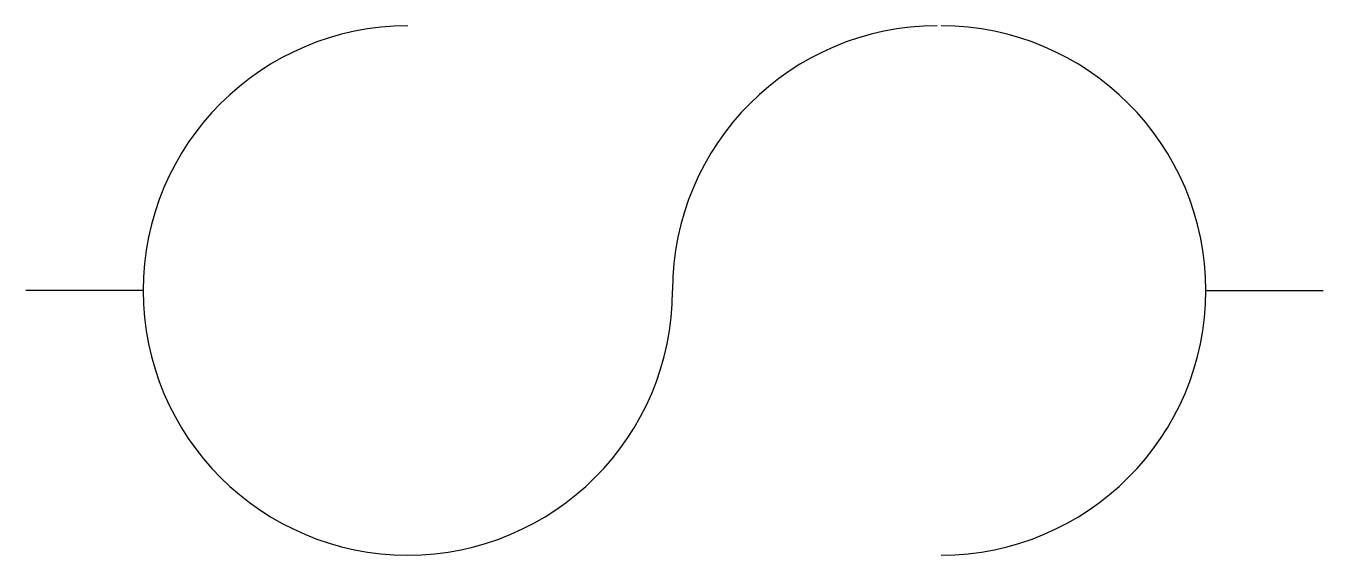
# Model space of a CAD drawing. Header units: inches. Extents: x 165.07 to 169.19, y -327.25 to -325.57.
import ezdxf

# ---------------------------------------------------------------- set-up
doc = ezdxf.new("R2010")
doc.units = ezdxf.units.IN
doc.header["$MEASUREMENT"] = 0
doc.layers.add('E201-Electrical-2nd-floor', color=4, linetype='Continuous', lineweight=9)

msp = doc.modelspace()

# ---------------------------------------------------------------- linework, layer by layer
at = {"layer": 'E201-Electrical-2nd-floor', "lineweight": -3}
for p, q in [((165.4456, -326.4079), (165.0739, -326.4079)), ((168.8165, -326.4079), (169.1883, -326.4079))]:
    msp.add_line(p, q, dxfattribs=at)
for centre, start, end in [((166.2852, -326.4079), 90, 360), ((167.9645, -326.4079), 90, 180), ((167.9768, -326.4079), 270, 90)]:
    msp.add_arc(centre, 0.8396, start, end, dxfattribs=at)

doc.saveas('drawing.dxf')
